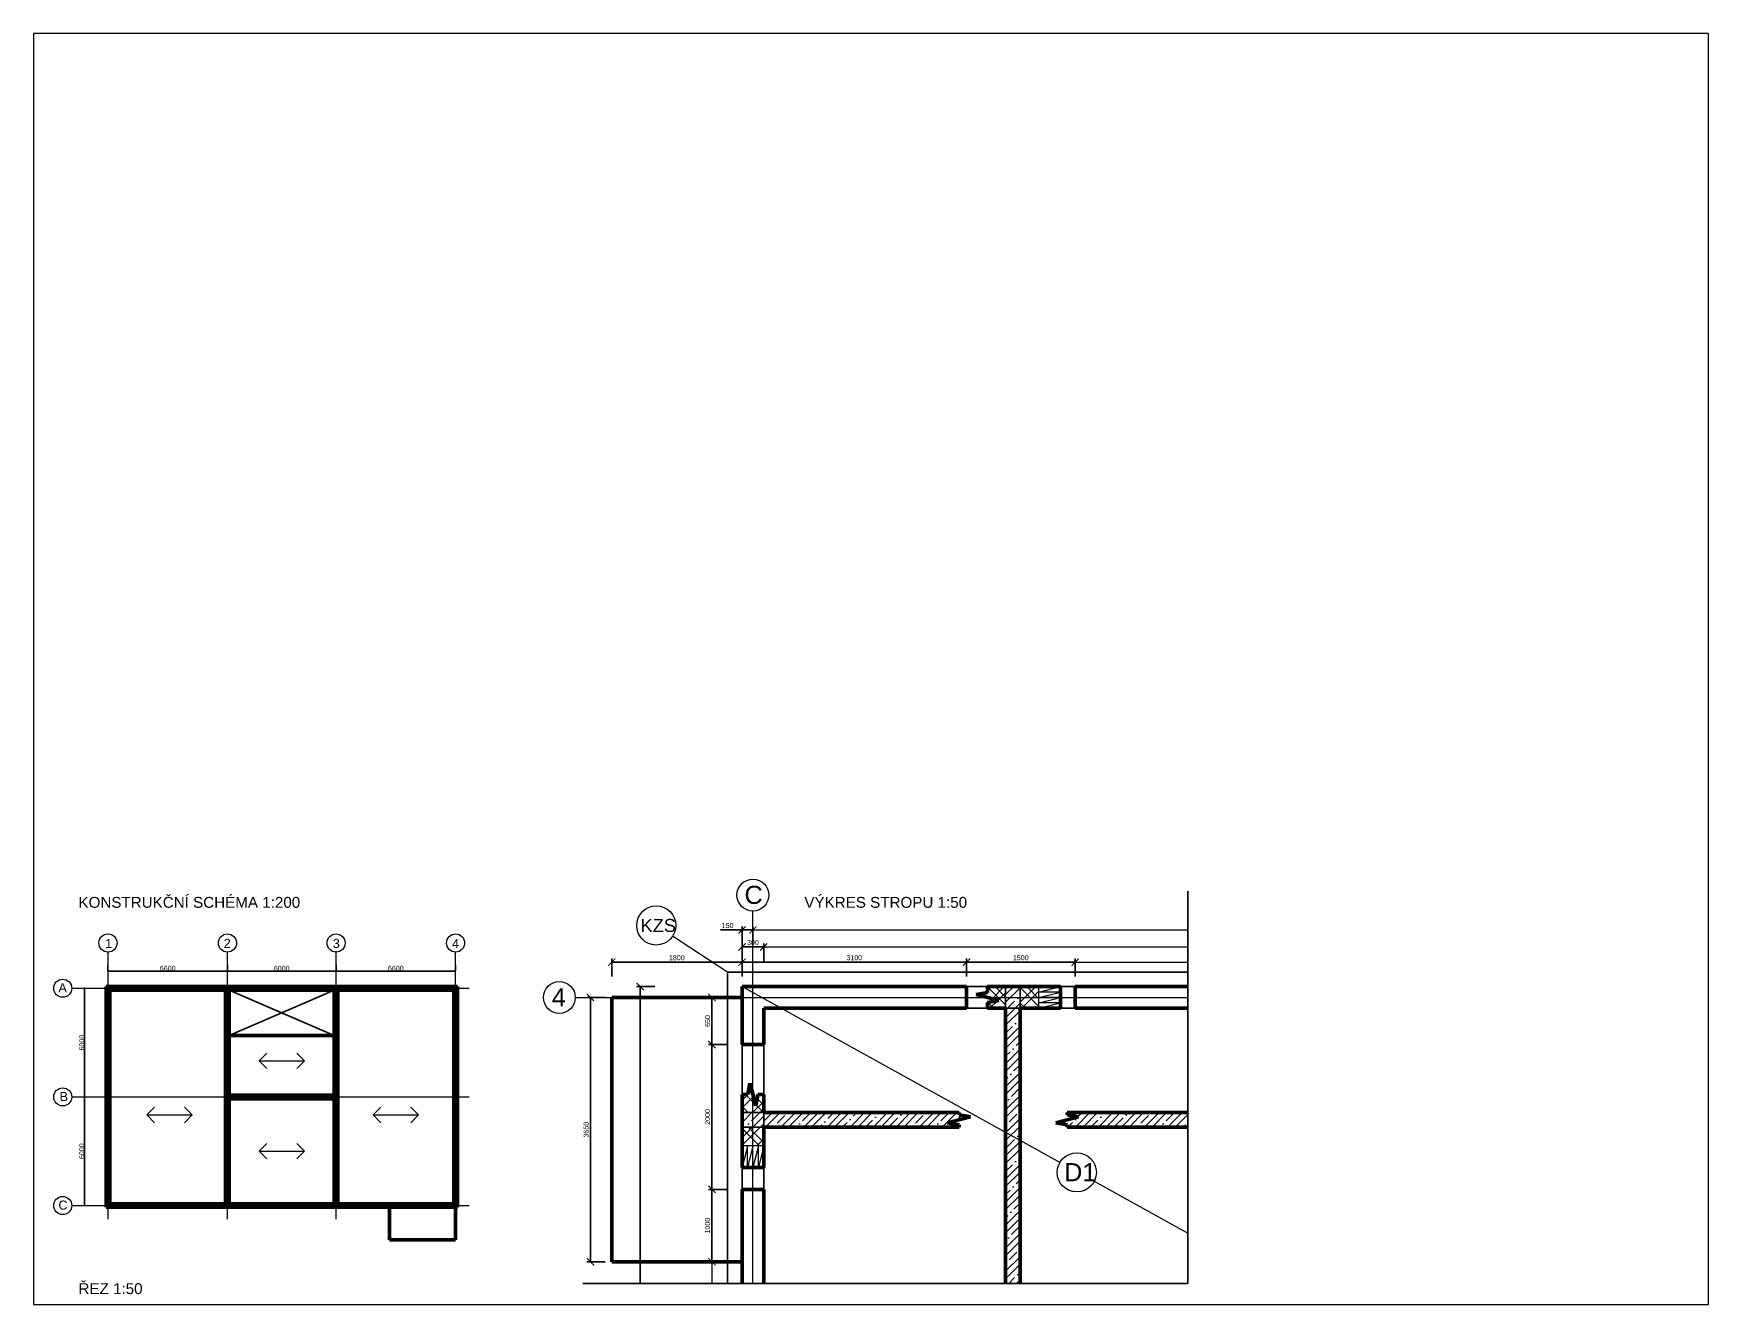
# Paper-space layout 'Layout2' of a CAD drawing. Header units: millimetres. Extents: x 26 to 231, y 20 to 176.
# The model-space entities are those that its viewports show. They can reach past a viewport. Long polylines and large blocks are cut down to what shows.
import ezdxf

# ---------------------------------------------------------------- set-up
doc = ezdxf.new("R2010")
doc.units = ezdxf.units.MM
doc.header["$LTSCALE"] = 200
doc.linetypes.add('DASHDOT', pattern=[1, 0.5, -0.25, 0, -0.25])
doc.linetypes.add('HIDDEN', pattern=[0.375, 0.25, -0.125])
for name, color, linetype, lineweight in [('00 kóty', 7, 'Continuous', 13), ('00 osy', 7, 'DASHDOT', 13), ('00 popis', 7, 'Continuous', 13), ('00 tenká plná', 7, 'Continuous', 13), ('00 zdivo', 7, 'Continuous', 50), ('00 šrafy', 7, 'Continuous', 13), ('01 tenká čerchovaná', 7, 'DASHDOT', 13), ('01 tlustá plná', 7, 'Continuous', 25), ('01 tlustá čárkovaná', 7, 'HIDDEN', 25), ('01 velmi tlustá plná', 7, 'Continuous', 50)]:
    doc.layers.add(name, color=color, linetype=linetype, lineweight=lineweight)
doc.styles.add('BETONOVÁ DESKA', font='arial.ttf', dxfattribs={"height": 250})
doc.styles.add('kota na stupne', font='arial.ttf', dxfattribs={"height": 70})
doc.styles.add('KOTY', font='arial.ttf', dxfattribs={"height": 400})
doc.styles.add('osy', font='arial.ttf', dxfattribs={"height": 500})
doc.styles.add('osy4', font='arial.ttf', dxfattribs={"height": 300})
doc.styles.add('style1', font='arial.ttf', dxfattribs={"height": 150})
doc.styles.add('style2', font='arial.ttf', dxfattribs={"height": 1e-05})
doc.dimstyles.new('konec', dxfattribs={"dimscale": 40, "dimtxt": 1, "dimasz": 2.5, "dimexe": 1.25, "dimexo": 0.0005, "dimtad": 1, "dimtxsty": 'style2', "dimblk1": 'ARCHTICK', "dimblk2": 'NONE', "dimsah": 1, "dimcen": 2.5, "dimadec": 0, "dimazin": 0, "dimtfac": 1, "dimtmove": 0, "dimatfit": 3, "dimfxl": 5, "dimfxlon": 1, "dimarcsym": 0})
doc.dimstyles.new('MOJE', dxfattribs={"dimtxt": 400, "dimasz": 2.5, "dimexe": 1.25, "dimexo": 300, "dimtad": 1, "dimtxsty": 'KOTY', "dimblk": 'ARCHTICK', "dimcen": 2.5, "dimadec": 0, "dimazin": 0, "dimtfac": 1, "dimtmove": 0, "dimatfit": 3, "dimfxl": 1, "dimarcsym": 0})
doc.dimstyles.new('osy 5', dxfattribs={"dimscale": 40, "dimtxt": 70, "dimasz": 2.5, "dimexe": 1.25, "dimexo": 0.0005, "dimtad": 1, "dimtxsty": 'kota na stupne', "dimblk": 'ARCHTICK', "dimcen": 2.5, "dimadec": 0, "dimazin": 0, "dimtfac": 1, "dimtmove": 0, "dimatfit": 3, "dimfxl": 5, "dimfxlon": 1, "dimarcsym": 0})
pattern_1 = [(45, (-805.96, -210.55), (-159.099, 159.099), [150, -60, 0, -60]), (45, (-700.96, -210.55), (-159.099, 159.099), []), (45, (-595.96, -210.55), (-159.099, 159.099), [])]

# ---------------------------------------------------------------- blocks, each defined once
blk = doc.blocks.new('_ArchTick')
at = {"color": 0, "linetype": 'ByBlock', "const_width": 0.15}
blk.add_lwpolyline([(-0.5, -0.5), (0.5, 0.5)], dxfattribs=at)
blk = doc.blocks.new('*D22')
at = {"layer": '00 kóty', "color": 0, "lineweight": -2, "transparency": 16777216}
for p, q in [((2616, 3526), (2614, 3526)), ((2615, 2026), (2615, 3526)), ((2616, 2026), (2614, 2026))]:
    blk.add_line(p, q, dxfattribs=at)
at = {"layer": 'Defpoints', "color": 0, "transparency": 16777216}
for p in [(2615, 3526), (2916, 3526), (2916, 2026)]:
    blk.add_point(p, dxfattribs=at)
at = {"layer": '00 kóty', "color": 0, "lineweight": -2, "transparency": 16777216, "xscale": 2.5, "yscale": 2.5, "zscale": 2.5}
for p, rotation in [((2615, 3526), 90), ((2615, 2026), 270)]:
    blk.add_blockref('_ArchTick', p, dxfattribs=dict(at, rotation=rotation))
at = {"layer": '00 kóty', "color": 0, "transparency": 16777216, "insert": (2579, 2776), "char_height": 70, "attachment_point": 5, "rotation": 90, "style": 'kota na stupne'}
blk.add_mtext('6000', dxfattribs=at)
blk = doc.blocks.new('*D23')
at = {"layer": '00 kóty', "color": 0, "lineweight": -2, "transparency": 16777216}
for p, q in [((2616, 5026), (2614, 5026)), ((2616, 3526), (2616, 5026)), ((2616, 3526), (2614, 3526))]:
    blk.add_line(p, q, dxfattribs=at)
at = {"layer": 'Defpoints', "color": 0, "transparency": 16777216}
for p in [(2616, 5026), (2916, 5026), (2916, 3526)]:
    blk.add_point(p, dxfattribs=at)
at = {"layer": '00 kóty', "color": 0, "lineweight": -2, "transparency": 16777216, "xscale": 2.5, "yscale": 2.5, "zscale": 2.5}
for p, rotation in [((2616, 5026), 90), ((2616, 3526), 270)]:
    blk.add_blockref('_ArchTick', p, dxfattribs=dict(at, rotation=rotation))
at = {"layer": '00 kóty', "color": 0, "transparency": 16777216, "insert": (2579, 4276), "char_height": 70, "attachment_point": 5, "rotation": 90, "style": 'kota na stupne'}
blk.add_mtext('6000', dxfattribs=at)
blk = doc.blocks.new('*D19')
at = {"layer": '00 kóty', "color": 0, "lineweight": -2, "transparency": 16777216}
for p, q in [((2941, 5351), (2941, 5266)), ((4591, 5351), (4591, 5266)), ((2941, 5264), (4591, 5264))]:
    blk.add_line(p, q, dxfattribs=at)
at = {"layer": 'Defpoints', "color": 0, "transparency": 16777216}
for p in [(4591, 5264), (2941, 5051), (4591, 5051)]:
    blk.add_point(p, dxfattribs=at)
at = {"layer": '00 kóty', "color": 0, "lineweight": -2, "transparency": 16777216, "xscale": 2.5, "yscale": 2.5, "zscale": 2.5, "rotation": 180}
blk.add_blockref('_ArchTick', (2941, 5264), dxfattribs=at)
at = {"layer": '00 kóty', "color": 0, "lineweight": -2, "transparency": 16777216, "xscale": 2.5, "yscale": 2.5, "zscale": 2.5}
blk.add_blockref('_ArchTick', (4591, 5264), dxfattribs=at)
at = {"layer": '00 kóty', "color": 0, "transparency": 16777216, "insert": (3766, 5301), "char_height": 70, "attachment_point": 5, "style": 'kota na stupne'}
blk.add_mtext('6600', dxfattribs=at)
blk = doc.blocks.new('*D20')
at = {"layer": '00 kóty', "color": 0, "lineweight": -2, "transparency": 16777216}
for p, q in [((4591, 5351), (4591, 5266)), ((6091, 5351), (6091, 5266)), ((4591, 5264), (6091, 5264))]:
    blk.add_line(p, q, dxfattribs=at)
at = {"layer": 'Defpoints', "color": 0, "transparency": 16777216}
for p in [(6091, 5264), (4591, 5051), (6091, 5051)]:
    blk.add_point(p, dxfattribs=at)
at = {"layer": '00 kóty', "color": 0, "lineweight": -2, "transparency": 16777216, "xscale": 2.5, "yscale": 2.5, "zscale": 2.5, "rotation": 180}
blk.add_blockref('_ArchTick', (4591, 5264), dxfattribs=at)
at = {"layer": '00 kóty', "color": 0, "lineweight": -2, "transparency": 16777216, "xscale": 2.5, "yscale": 2.5, "zscale": 2.5}
blk.add_blockref('_ArchTick', (6091, 5264), dxfattribs=at)
at = {"layer": '00 kóty', "color": 0, "transparency": 16777216, "insert": (5341, 5301), "char_height": 70, "attachment_point": 5, "style": 'kota na stupne'}
blk.add_mtext('6000', dxfattribs=at)
blk = doc.blocks.new('*D21')
at = {"layer": '00 kóty', "color": 0, "lineweight": -2, "transparency": 16777216}
for p, q in [((6091, 5351), (6091, 5266)), ((7741, 5351), (7741, 5266)), ((6091, 5264), (7741, 5264))]:
    blk.add_line(p, q, dxfattribs=at)
at = {"layer": 'Defpoints', "color": 0, "transparency": 16777216}
for p in [(7741, 5264), (6091, 5051), (7741, 5051)]:
    blk.add_point(p, dxfattribs=at)
at = {"layer": '00 kóty', "color": 0, "lineweight": -2, "transparency": 16777216, "xscale": 2.5, "yscale": 2.5, "zscale": 2.5, "rotation": 180}
blk.add_blockref('_ArchTick', (6091, 5264), dxfattribs=at)
at = {"layer": '00 kóty', "color": 0, "lineweight": -2, "transparency": 16777216, "xscale": 2.5, "yscale": 2.5, "zscale": 2.5}
blk.add_blockref('_ArchTick', (7741, 5264), dxfattribs=at)
at = {"layer": '00 kóty', "color": 0, "transparency": 16777216, "insert": (6916, 5301), "char_height": 70, "attachment_point": 5, "style": 'kota na stupne'}
blk.add_mtext('6600', dxfattribs=at)
blk = doc.blocks.new('*D24')
at = {"layer": '00 kóty', "color": 0, "lineweight": -2, "transparency": 16777216}
for p, q in [((11482, 4899), (11232, 4899)), ((11282, 4899), (11282, 4249)), ((11482, 4249), (11232, 4249))]:
    blk.add_line(p, q, dxfattribs=at)
at = {"layer": 'Defpoints', "color": 0, "transparency": 16777216}
for p in [(11697, 4899), (11282, 4249), (11697, 4249)]:
    blk.add_point(p, dxfattribs=at)
at = {"layer": '00 kóty', "color": 0, "lineweight": -2, "transparency": 16777216, "xscale": 100, "yscale": 100, "zscale": 100}
for p, rotation in [((11282, 4899), 90), ((11282, 4249), 270)]:
    blk.add_blockref('_ArchTick', p, dxfattribs=dict(at, rotation=rotation))
at = {"layer": '00 kóty', "color": 0, "transparency": 16777216, "insert": (11221, 4574), "char_height": 70, "attachment_point": 5, "rotation": 90, "style": 'kota na stupne'}
blk.add_mtext('650', dxfattribs=at)
blk = doc.blocks.new('*D25')
at = {"layer": '00 kóty', "color": 0, "lineweight": -2, "transparency": 16777216}
for p, q in [((11482, 4249), (11232, 4249)), ((11282, 4249), (11282, 2249)), ((11482, 2249), (11232, 2249))]:
    blk.add_line(p, q, dxfattribs=at)
at = {"layer": 'Defpoints', "color": 0, "transparency": 16777216}
for p in [(11697, 4249), (11282, 2249), (11697, 2249)]:
    blk.add_point(p, dxfattribs=at)
at = {"layer": '00 kóty', "color": 0, "lineweight": -2, "transparency": 16777216, "xscale": 100, "yscale": 100, "zscale": 100}
for p, rotation in [((11282, 4249), 90), ((11282, 2249), 270)]:
    blk.add_blockref('_ArchTick', p, dxfattribs=dict(at, rotation=rotation))
at = {"layer": '00 kóty', "color": 0, "transparency": 16777216, "insert": (11221, 3249), "char_height": 70, "attachment_point": 5, "rotation": 90, "style": 'kota na stupne'}
blk.add_mtext('2000', dxfattribs=at)
blk = doc.blocks.new('*D26')
at = {"layer": '00 kóty', "color": 0, "lineweight": -2, "transparency": 16777216}
for p, q in [((11482, 2249), (11232, 2249)), ((11282, 2249), (11282, 1249)), ((11482, 1249), (11232, 1249))]:
    blk.add_line(p, q, dxfattribs=at)
at = {"layer": 'Defpoints', "color": 0, "transparency": 16777216}
for p in [(11697, 2249), (11282, 1249), (11697, 1249)]:
    blk.add_point(p, dxfattribs=at)
at = {"layer": '00 kóty', "color": 0, "lineweight": -2, "transparency": 16777216, "xscale": 100, "yscale": 100, "zscale": 100}
for p, rotation in [((11282, 2249), 90), ((11282, 1249), 270)]:
    blk.add_blockref('_ArchTick', p, dxfattribs=dict(at, rotation=rotation))
at = {"layer": '00 kóty', "color": 0, "transparency": 16777216, "insert": (11221, 1749), "char_height": 70, "attachment_point": 5, "rotation": 90, "style": 'kota na stupne'}
blk.add_mtext('1000', dxfattribs=at)
blk = doc.blocks.new('*D27')
at = {"layer": '00 kóty', "color": 0, "lineweight": -2, "transparency": 16777216}
for p, q in [((9805, 4899), (9555, 4899)), ((9605, 4899), (9605, 1249)), ((9805, 1249), (9555, 1249))]:
    blk.add_line(p, q, dxfattribs=at)
at = {"layer": 'Defpoints', "color": 0, "transparency": 16777216}
for p in [(9897, 4899), (9605, 1249), (9897, 1249)]:
    blk.add_point(p, dxfattribs=at)
at = {"layer": '00 kóty', "color": 0, "lineweight": -2, "transparency": 16777216, "xscale": 100, "yscale": 100, "zscale": 100}
for p, rotation in [((9605, 4899), 90), ((9605, 1249), 270)]:
    blk.add_blockref('_ArchTick', p, dxfattribs=dict(at, rotation=rotation))
at = {"layer": '00 kóty', "color": 0, "transparency": 16777216, "insert": (9545, 3074), "char_height": 70, "attachment_point": 5, "rotation": 90, "style": 'kota na stupne'}
blk.add_mtext('3650', dxfattribs=at)
blk = doc.blocks.new('*D28')
at = {"layer": '00 kóty', "color": 0, "lineweight": -2, "transparency": 16777216}
for p, q in [((9897, 5187), (9897, 5437)), ((9897, 5387), (11697, 5387)), ((11697, 5187), (11697, 5437))]:
    blk.add_line(p, q, dxfattribs=at)
at = {"layer": 'Defpoints', "color": 0, "transparency": 16777216}
for p in [(11697, 5387), (9897, 4899), (11697, 4899)]:
    blk.add_point(p, dxfattribs=at)
at = {"layer": '00 kóty', "color": 0, "lineweight": -2, "transparency": 16777216, "xscale": 100, "yscale": 100, "zscale": 100, "rotation": 180}
blk.add_blockref('_ArchTick', (9897, 5387), dxfattribs=at)
at = {"layer": '00 kóty', "color": 0, "lineweight": -2, "transparency": 16777216, "xscale": 100, "yscale": 100, "zscale": 100}
blk.add_blockref('_ArchTick', (11697, 5387), dxfattribs=at)
at = {"layer": '00 kóty', "color": 0, "transparency": 16777216, "insert": (10797, 5448), "char_height": 70, "attachment_point": 5, "style": 'kota na stupne'}
blk.add_mtext('1800', dxfattribs=at)
blk = doc.blocks.new('*D30')
at = {"layer": '00 kóty', "color": 0, "lineweight": -2, "transparency": 16777216}
for p, q in [((11697, 5187), (11697, 5437)), ((11697, 5387), (14797, 5387)), ((14797, 5187), (14797, 5437))]:
    blk.add_line(p, q, dxfattribs=at)
at = {"layer": 'Defpoints', "color": 0, "transparency": 16777216}
for p in [(14797, 5387), (11697, 5049), (14797, 5049)]:
    blk.add_point(p, dxfattribs=at)
at = {"layer": '00 kóty', "color": 0, "lineweight": -2, "transparency": 16777216, "xscale": 100, "yscale": 100, "zscale": 100, "rotation": 180}
blk.add_blockref('_ArchTick', (11697, 5387), dxfattribs=at)
at = {"layer": '00 kóty', "color": 0, "lineweight": -2, "transparency": 16777216, "xscale": 100, "yscale": 100, "zscale": 100}
blk.add_blockref('_ArchTick', (14797, 5387), dxfattribs=at)
at = {"layer": '00 kóty', "color": 0, "transparency": 16777216, "insert": (13247, 5448), "char_height": 70, "attachment_point": 5, "style": 'kota na stupne'}
blk.add_mtext('3100', dxfattribs=at)
blk = doc.blocks.new('*D31')
at = {"layer": '00 kóty', "color": 0, "lineweight": -2, "transparency": 16777216}
for p, q in [((14797, 5187), (14797, 5437)), ((14797, 5387), (16297, 5387)), ((16297, 5187), (16297, 5437))]:
    blk.add_line(p, q, dxfattribs=at)
at = {"layer": 'Defpoints', "color": 0, "transparency": 16777216}
for p in [(16297, 5387), (14797, 5049), (16297, 5049)]:
    blk.add_point(p, dxfattribs=at)
at = {"layer": '00 kóty', "color": 0, "lineweight": -2, "transparency": 16777216, "xscale": 100, "yscale": 100, "zscale": 100, "rotation": 180}
blk.add_blockref('_ArchTick', (14797, 5387), dxfattribs=at)
at = {"layer": '00 kóty', "color": 0, "lineweight": -2, "transparency": 16777216, "xscale": 100, "yscale": 100, "zscale": 100}
blk.add_blockref('_ArchTick', (16297, 5387), dxfattribs=at)
at = {"layer": '00 kóty', "color": 0, "transparency": 16777216, "insert": (15547, 5448), "char_height": 70, "attachment_point": 5, "style": 'kota na stupne'}
blk.add_mtext('1500', dxfattribs=at)
blk = doc.blocks.new('*D32')
at = {"layer": '00 kóty', "color": 0, "lineweight": -2, "transparency": 16777216}
for p, q in [((10491, 5049), (10241, 5049)), ((10291, 5049), (10291, 949)), ((10491, 949), (10241, 949))]:
    blk.add_line(p, q, dxfattribs=at)
at = {"layer": 'Defpoints', "color": 0, "transparency": 16777216}
for p in [(11697, 5049), (10291, 949), (11697, 949)]:
    blk.add_point(p, dxfattribs=at)
at = {"layer": '00 kóty', "color": 0, "lineweight": -2, "transparency": 16777216, "xscale": 100, "yscale": 100, "zscale": 100, "rotation": 90}
blk.add_blockref('_ArchTick', (10291, 5049), dxfattribs=at)
at = {"layer": '00 kóty', "color": 0, "transparency": 16777216, "insert": (10266, 2999), "char_height": 0.00001, "attachment_point": 5, "rotation": 90, "style": 'style2'}
blk.add_mtext('4100', dxfattribs=at)
blk = doc.blocks.new('_None')
blk = doc.blocks.new('*D34')
at = {"layer": '00 kóty', "color": 0, "lineweight": -2, "transparency": 16777216}
for p, q in [((11697, 5396), (11697, 5646)), ((11697, 5596), (11997, 5596)), ((11997, 5396), (11997, 5646))]:
    blk.add_line(p, q, dxfattribs=at)
at = {"layer": 'Defpoints', "color": 0, "transparency": 16777216}
for p in [(11997, 5596), (11697, 5387), (11997, 5387)]:
    blk.add_point(p, dxfattribs=at)
at = {"layer": '00 kóty', "color": 0, "lineweight": -2, "transparency": 16777216, "xscale": 100, "yscale": 100, "zscale": 100, "rotation": 180}
blk.add_blockref('_ArchTick', (11697, 5596), dxfattribs=at)
at = {"layer": '00 kóty', "color": 0, "lineweight": -2, "transparency": 16777216, "xscale": 100, "yscale": 100, "zscale": 100}
blk.add_blockref('_ArchTick', (11997, 5596), dxfattribs=at)
at = {"layer": '00 kóty', "color": 0, "transparency": 16777216, "insert": (11847, 5657), "char_height": 70, "attachment_point": 5, "style": 'kota na stupne'}
blk.add_mtext('300', dxfattribs=at)
blk = doc.blocks.new('*D35')
at = {"layer": '00 kóty', "color": 0, "lineweight": -2, "transparency": 16777216}
for p, q in [((11697, 5831), (11399, 5831)), ((11697, 5631), (11697, 5881)), ((11847, 5831), (11697, 5831)), ((11847, 5631), (11847, 5881))]:
    blk.add_line(p, q, dxfattribs=at)
at = {"layer": 'Defpoints', "color": 0, "transparency": 16777216}
for p in [(11847, 5831), (11697, 5596), (11847, 5596)]:
    blk.add_point(p, dxfattribs=at)
at = {"layer": '00 kóty', "color": 0, "lineweight": -2, "transparency": 16777216, "xscale": 100, "yscale": 100, "zscale": 100, "rotation": 180}
blk.add_blockref('_ArchTick', (11697, 5831), dxfattribs=at)
at = {"layer": '00 kóty', "color": 0, "lineweight": -2, "transparency": 16777216, "xscale": 100, "yscale": 100, "zscale": 100}
blk.add_blockref('_ArchTick', (11847, 5831), dxfattribs=at)
at = {"layer": '00 kóty', "color": 0, "transparency": 16777216, "insert": (11498, 5892), "char_height": 70, "attachment_point": 5, "style": 'kota na stupne'}
blk.add_mtext('150', dxfattribs=at)

msp = doc.modelspace()

# ---------------------------------------------------------------- hatches: boundary and pattern name
at = {"layer": '00 šrafy'}
h = msp.add_hatch(dxfattribs=at)
h.set_pattern_fill('ZDIVO_PEV-VYS', color=256, scale=30, pattern_type=2)
h.set_pattern_definition([(45, (9632.62, 3501.8), (-159.099, 159.099), []), (45, (9737.62, 3501.8), (-159.099, 159.099), []), (315, (9632.62, 3501.8), (159.099, 159.099), []), (315, (9737.62, 3501.8), (159.099, 159.099), [])])
h.paths.add_polyline_path([(15244.883, 4856.857), (15087.314, 4829.073), (15087.314, 4749.073), (15337.314, 4749.073), (15337.314, 5049.073), (15087.314, 5049.073), (15087.314, 4969.073), (14929.745, 4941.289)])
h = msp.add_hatch(dxfattribs=at)
h.set_pattern_fill('BETON_ZB', color=256, scale=30, pattern_type=2)
h.set_pattern_definition([(45, (9341.6, 3501.8), (-159.099, 159.099), [150, -60, 0, -60]), (45, (9446.6, 3501.8), (-159.099, 159.099), []), (45, (9551.6, 3501.8), (-159.099, 159.099), [])])
h.paths.add_polyline_path([(15537.314, 949.073), (15337.314, 949.073), (15337.314, 4749.073), (15337.314, 5049.073), (15537.314, 5049.073), (15537.314, 4749.073)])
h = msp.add_hatch(dxfattribs=at)
h.set_pattern_fill('ZDIVO_PEV-VYS', color=256, scale=30, pattern_type=2)
h.set_pattern_definition([(45, (10388.63, 3501.8), (-159.099, 159.099), []), (45, (10493.63, 3501.8), (-159.099, 159.099), []), (315, (10388.63, 3501.8), (159.099, 159.099), []), (315, (10493.63, 3501.8), (159.099, 159.099), [])])
h.paths.add_polyline_path([(15797.314, 4749.073), (15537.314, 4749.073), (15537.314, 5049.073), (15797.314, 5049.073)])
h = msp.add_hatch(dxfattribs=at)
h.set_pattern_fill('ZDIVO_PEV-VYS', color=256, scale=30, angle=90, pattern_type=2)
h.set_pattern_definition([(135, (13244.59, -486.28), (-159.099, -159.099), []), (135, (13244.59, -381.28), (-159.099, -159.099), []), (45, (13244.59, -486.28), (-159.099, 159.099), []), (45, (13244.59, -381.28), (-159.099, 159.099), [])])
h.paths.add_polyline_path([(11889.53, 3401.504), (11917.314, 3559.073), (11997.314, 3559.073), (11997.314, 3309.073), (11697.314, 3309.073), (11697.314, 3559.073), (11777.314, 3559.073), (11805.098, 3716.642)])
h = msp.add_hatch(dxfattribs=at)
h.set_pattern_fill('BETON_ZB', color=256, scale=30, pattern_type=2)
h.set_pattern_definition(pattern_1)
h.paths.add_polyline_path([(11697.314, 3309.073), (11697.314, 3109.073), (11997.314, 3109.073), (11997.314, 3309.073)])
h = msp.add_hatch(dxfattribs=at)
h.set_pattern_fill('BETON_ZB', color=256, scale=30, pattern_type=2)
h.set_pattern_definition([(45, (-99.45, -210.55), (-159.099, 159.099), [150, -60, 0, -60]), (45, (5.55, -210.55), (-159.099, 159.099), []), (45, (110.55, -210.55), (-159.099, 159.099), [])])
h.paths.add_polyline_path([(14851.398, 3251.289), (14693.829, 3279.073), (14693.829, 3309.073), (11997.314, 3309.073), (11997.314, 3109.073), (14693.829, 3109.073), (14693.829, 3139.073), (14536.26, 3166.857)])
h = msp.add_hatch(dxfattribs=at)
h.set_pattern_fill('BETON_ZB', color=256, scale=30, pattern_type=2)
h.set_pattern_definition(pattern_1)
h.paths.add_polyline_path([(17854.168, 3109.073), (17854.168, 3309.073), (16187.314, 3309.073), (16187.314, 3279.073), (16344.883, 3251.289), (16029.745, 3166.857), (16187.314, 3139.073), (16187.314, 3109.073)])
h = msp.add_hatch(dxfattribs=at)
h.set_pattern_fill('ZDIVO_PEV-VYS', color=256, scale=30, angle=90, pattern_type=2)
h.set_pattern_definition([(135, (13244.59, 269.73), (-159.099, -159.099), []), (135, (13244.59, 374.73), (-159.099, -159.099), []), (45, (13244.59, 269.73), (-159.099, 159.099), []), (45, (13244.59, 374.73), (-159.099, 159.099), [])])
h.paths.add_polyline_path([(11997.314, 2849.073), (11997.314, 3109.073), (11697.314, 3109.073), (11697.314, 2849.073)])
h = msp.add_hatch(dxfattribs=at)
h.set_pattern_fill('ZDIVO_PEV-VYS', color=256, scale=30, pattern_type=2)
h.set_pattern_definition([(45, (-6374.54, -5659.98), (-159.099, 159.099), []), (45, (-6269.54, -5659.98), (-159.099, 159.099), []), (315, (-6374.54, -5659.98), (159.099, 159.099), []), (315, (-6269.54, -5659.98), (159.099, 159.099), [])])
h.paths.add_polyline_path([(5376.77, 647.684), (5384.554, 603.54), (5384.554, 340.114), (5294.365, 340.114)])
at = {"layer": '01 velmi tlustá plná', "true_color": 0x000000}
for points in [[(2941.5, 5051.088), (2916.5, 5051.088), (2916.5, 5001.088), (2941.5, 5001.088)], [(2941.5, 5001.088), (2916.5, 5001.088), (2916.5, 3526.088), (2941.5, 3526.088)], [(2966.5, 5051.088), (2941.5, 5051.088), (2941.5, 5001.088), (2966.5, 5001.088)], [(2966.5, 5001.088), (2941.5, 5001.088), (2941.5, 3526.088), (2966.5, 3526.088)], [(4591.5, 5051.088), (4566.5, 5051.088), (4566.5, 5001.088), (4591.5, 5001.088)], [(4591.5, 5001.088), (4566.5, 5001.088), (4566.5, 3526.088), (4591.5, 3526.088)], [(4616.5, 5051.088), (4591.5, 5051.088), (4591.5, 5001.088), (4616.5, 5001.088)], [(4616.5, 5001.088), (4591.5, 5001.088), (4591.5, 3526.088), (4616.5, 3526.088)], [(6091.5, 5051.088), (6066.5, 5051.088), (6066.5, 5001.088), (6091.5, 5001.088)], [(6066.5, 3526.088), (6091.5, 3526.088), (6091.5, 5001.088), (6066.5, 5001.088)], [(6116.5, 5051.088), (6091.5, 5051.088), (6091.5, 5001.088), (6116.5, 5001.088)], [(6091.5, 3526.088), (6116.5, 3526.088), (6116.5, 5001.088), (6091.5, 5001.088)], [(7741.5, 5051.088), (7716.5, 5051.088), (7716.5, 5001.088), (7741.5, 5001.088)], [(7741.5, 5001.088), (7716.5, 5001.088), (7716.5, 3526.088), (7741.5, 3526.088)], [(7741.5, 5001.088), (7766.5, 5001.088), (7766.5, 5051.088), (7741.5, 5051.088)], [(7766.5, 5001.088), (7741.5, 5001.088), (7741.5, 3526.088), (7766.5, 3526.088)], [(2941.5, 3526.088), (2916.5, 3526.088), (2916.5, 2051.088), (2941.5, 2051.088)], [(2966.5, 3526.088), (2941.5, 3526.088), (2941.5, 2051.088), (2966.5, 2051.088)], [(4566.5, 3051.088), (4566.5, 2026.088), (4591.5, 2026.088), (4591.5, 3526.088), (4566.5, 3526.088)], [(4616.5, 3501.088), (4616.5, 3526.088), (4591.5, 3526.088), (4591.5, 2026.088), (4616.5, 2026.088), (4616.5, 3001.088), (4616.5, 3051.088)], [(6091.5, 3526.088), (6066.5, 3526.088), (6066.5, 3501.088), (6066.5, 2051.088), (6066.5, 2026.088), (6091.5, 2026.088)], [(6116.5, 3526.088), (6091.5, 3526.088), (6091.5, 2026.088), (6116.5, 2026.088)], [(7741.5, 3526.088), (7716.5, 3526.088), (7716.5, 2051.088), (7741.5, 2051.088)], [(7766.5, 3526.088), (7741.5, 3526.088), (7741.5, 2051.088), (7766.5, 2051.088)], [(2941.5, 2051.088), (2916.5, 2051.088), (2916.5, 2026.088), (2941.5, 2026.088)], [(2941.5, 2026.088), (2916.5, 2026.088), (2916.5, 2001.088), (2941.5, 2001.088)], [(2966.5, 2051.088), (2941.5, 2051.088), (2941.5, 2026.088), (2966.5, 2026.088)], [(2941.5, 2001.088), (2966.5, 2001.088), (2966.5, 2026.088), (2941.5, 2026.088)], [(4591.5, 2026.088), (4566.5, 2026.088), (4566.5, 2001.088), (4591.5, 2001.088)], [(4616.5, 2026.088), (4591.5, 2026.088), (4591.5, 2001.088), (4616.5, 2001.088)], [(6091.5, 2026.088), (6066.5, 2026.088), (6066.5, 2001.088), (6091.5, 2001.088)], [(6116.5, 2026.088), (6091.5, 2026.088), (6091.5, 2001.088), (6116.5, 2001.088)], [(7741.5, 2051.088), (7716.5, 2051.088), (7716.5, 2026.088), (7741.5, 2026.088)], [(7741.5, 2026.088), (7716.5, 2026.088), (7716.5, 2001.088), (7741.5, 2001.088)], [(7766.5, 2051.088), (7741.5, 2051.088), (7741.5, 2026.088), (7766.5, 2026.088)], [(7766.5, 2026.088), (7741.5, 2026.088), (7741.5, 2001.088), (7766.5, 2001.088)]]:
    msp.add_hatch(color=18, dxfattribs=at).paths.add_polyline_path(points)

# ---------------------------------------------------------------- linework, layer by layer
at = {"layer": '00 kóty'}
for p, q in [((11847.314, 5831.132), (17854.168, 5831.132)), ((11997.314, 5596.472), (17854.168, 5596.472)), ((16297.314, 5387.478), (17854.168, 5387.478)), ((11281.993, 1249.073), (11281.993, 949.073))]:
    msp.add_line(p, q, dxfattribs=at)
at = {"layer": '00 osy', "ltscale": 3}
for p, q in [((11847.314, 949.073), (11847.314, 6092.823)), ((9394.465, 4899.073), (17854.168, 4899.073))]:
    msp.add_line(p, q, dxfattribs=at)
at = {"layer": '00 popis'}
for p, q in [((11497.314, 5249.073), (10738.73, 5745.301)), ((2966.5, 5001.088), (3791.5, 5001.088)), ((11697.314, 5049.073), (16088.761, 2621.574)), ((5029, 4025.776), (5135.066, 4131.842)), ((5029, 4025.776), (5654, 4025.776)), ((5029, 4025.776), (5135.066, 3919.71)), ((5654, 4025.776), (5547.934, 4131.842)), ((5654, 4025.776), (5547.934, 3919.71)), ((3479, 3276.088), (3585.066, 3382.154)), ((3479, 3276.088), (4104, 3276.088)), ((3479, 3276.088), (3585.066, 3170.022)), ((4104, 3276.088), (3997.934, 3382.154)), ((4104, 3276.088), (3997.934, 3170.022)), ((6603.687, 3276.088), (6709.753, 3382.154)), ((6603.687, 3276.088), (7228.687, 3276.088)), ((6603.687, 3276.088), (6709.753, 3170.022)), ((7228.687, 3276.088), (7122.621, 3382.154)), ((7228.687, 3276.088), (7122.621, 3170.022)), ((5029, 2776.088), (5135.066, 2882.154)), ((5029, 2776.088), (5654, 2776.088)), ((5029, 2776.088), (5135.066, 2670.022)), ((5654, 2776.088), (5547.934, 2882.154)), ((5654, 2776.088), (5547.934, 2670.022)), ((16516.894, 2384.912), (17854.168, 1645.695))]:
    msp.add_line(p, q, dxfattribs=at)
for centre, radius in [((11847.314, 6312.823), 220), ((10512.78, 5893.106), 270), ((2941.5, 5651.088), 125), ((4591.5, 5651.088), 125), ((6091.5, 5651.088), 125), ((7741.5, 5651.088), 125), ((2316.5, 5026.088), 125), ((9174.465, 4899.073), 220), ((2316.5, 3526.088), 125), ((16320.397, 2482.849), 270), ((2316.5, 2026.088), 125)]:
    msp.add_circle(centre, radius, dxfattribs=at)
at = {"layer": '00 tenká plná'}
for p, q in [((15797.314, 4974.073), (16097.314, 5049.073)), ((15797.314, 4749.073), (15797.314, 5049.073)), ((16097.314, 4974.073), (15797.314, 4974.073)), ((15797.314, 4899.073), (16097.314, 4974.073)), ((16097.314, 4899.073), (15797.314, 4899.073)), ((15797.314, 4824.073), (16097.314, 4899.073)), ((16097.314, 4749.073), (16097.314, 5049.073)), ((16097.314, 4824.073), (15797.314, 4824.073)), ((15797.314, 4749.073), (16097.314, 4824.073)), ((11772.314, 2849.073), (11697.314, 2549.073)), ((11997.314, 2849.073), (11697.314, 2849.073)), ((11772.314, 2549.073), (11772.314, 2849.073)), ((11847.314, 2849.073), (11772.314, 2549.073)), ((11847.314, 2549.073), (11847.314, 2849.073)), ((11922.314, 2849.073), (11847.314, 2549.073)), ((11922.314, 2549.073), (11922.314, 2849.073)), ((11997.314, 2849.073), (11922.314, 2549.073)), ((11997.314, 2549.073), (11697.314, 2549.073))]:
    msp.add_line(p, q, dxfattribs=at)
at = {"layer": '00 zdivo'}
for p, q in [((11697.314, 4899.073), (9897.314, 4899.073)), ((9897.314, 4899.073), (9897.314, 1249.073)), ((11697.314, 5049.073), (11697.314, 4249.073)), ((14797.314, 5049.073), (11697.314, 5049.073)), ((14797.314, 4749.073), (14797.314, 5049.073)), ((15087.314, 4969.073), (14929.745, 4941.289)), ((14929.745, 4941.289), (15244.883, 4856.857)), ((15166.099, 4877.965), (15008.529, 4920.181)), ((16097.314, 5049.073), (15087.314, 5049.073)), ((15087.314, 4969.073), (15087.314, 5049.073)), ((16097.314, 4749.073), (16097.314, 5049.073)), ((16297.314, 5049.073), (17854.168, 5049.073)), ((11997.314, 4249.073), (11997.314, 4749.073)), ((11997.314, 4749.073), (14797.314, 4749.073)), ((15087.314, 4829.073), (15244.883, 4856.857)), ((15087.314, 4749.073), (15087.314, 4829.073)), ((15337.314, 4749.073), (15087.314, 4749.073)), ((15337.314, 4749.073), (15337.314, 949.073)), ((15537.314, 949.073), (15537.314, 4749.073)), ((15537.314, 4749.073), (16097.314, 4749.073)), ((16297.314, 4749.073), (17854.168, 4749.073)), ((11697.314, 4249.073), (11997.314, 4249.073)), ((11777.314, 3559.073), (11805.098, 3716.642)), ((11805.098, 3716.642), (11889.53, 3401.504)), ((11697.314, 2549.073), (11697.314, 3559.073)), ((11777.314, 3559.073), (11697.314, 3559.073)), ((11868.422, 3480.288), (11826.206, 3637.858)), ((11917.314, 3559.073), (11889.53, 3401.504)), ((11997.314, 3559.073), (11917.314, 3559.073)), ((11997.314, 3309.073), (11997.314, 3559.073)), ((11997.314, 3309.073), (14693.829, 3309.073)), ((14851.398, 3251.289), (14536.26, 3166.857)), ((14693.829, 3309.073), (14693.829, 3279.073)), ((14693.829, 3279.073), (14851.398, 3251.289)), ((16344.883, 3251.289), (16029.745, 3166.857)), ((16187.314, 3309.073), (17854.168, 3309.073)), ((16187.314, 3309.073), (16187.314, 3279.073)), ((16187.314, 3279.073), (16344.883, 3251.289)), ((14693.829, 3109.073), (11997.314, 3109.073)), ((11997.314, 3109.073), (11997.314, 2549.073)), ((14693.829, 3139.073), (14536.26, 3166.857)), ((14693.829, 3139.073), (14693.829, 3109.073)), ((16187.314, 3139.073), (16029.745, 3166.857)), ((16187.314, 3139.073), (16187.314, 3109.073)), ((16187.314, 3109.073), (17854.168, 3109.073)), ((11997.314, 2549.073), (11697.314, 2549.073)), ((11697.314, 2249.073), (11997.314, 2249.073)), ((11697.314, 2249.073), (11697.314, 1249.073)), ((11997.314, 2249.073), (11997.314, 949.073)), ((6829, 1551.088), (6829, 2001.088)), ((7741.5, 2001.088), (7741.5, 1551.088)), ((7741.5, 1551.088), (6829, 1551.088)), ((9897.314, 1249.073), (11697.314, 1249.073)), ((11697.314, 1249.073), (11697.314, 949.073))]:
    msp.add_line(p, q, dxfattribs=at)
at = {"layer": '01 tenká čerchovaná'}
for p, q in [((2941.5, 5526.088), (2941.5, 1838.588)), ((4591.5, 1838.588), (4591.5, 5526.088)), ((6091.5, 1838.588), (6091.5, 5538.468)), ((7741.5, 1838.588), (7741.5, 5526.088)), ((2441.5, 5026.088), (7929, 5026.088)), ((2441.5, 3526.088), (7929, 3526.088)), ((2441.5, 2026.088), (7929, 2026.088))]:
    msp.add_line(p, q, dxfattribs=at)
at = {"layer": '01 tlustá plná'}
for p, q in [((17854.168, 6368.324), (17854.168, 949.073)), ((4616.5, 4376.088), (6066.5, 5001.088)), ((6066.5, 4376.088), (4616.5, 5001.088)), ((14797.314, 5049.073), (15087.314, 5049.073)), ((15337.314, 4749.073), (15337.314, 5049.073)), ((15537.314, 4749.073), (15537.314, 5049.073)), ((16097.314, 5049.073), (16297.314, 5049.073)), ((14797.314, 4749.073), (16297.314, 4749.073)), ((11697.314, 4249.073), (11697.314, 2249.073)), ((11997.314, 4249.073), (11997.314, 2249.073)), ((11997.314, 3309.073), (11697.314, 3309.073)), ((11997.314, 3109.073), (11697.314, 3109.073)), ((17854.168, 949.073), (9497.314, 949.073)), ((5292.337, 332.545), (5376.77, 647.684)), ((5404.554, 490.114), (5376.77, 647.684)), ((5384.554, -1109.886), (5384.554, 603.54))]:
    msp.add_line(p, q, dxfattribs=at)
at = {"layer": '01 tlustá čárkovaná', "ltscale": 10}
for q in [(17854.168, 5249.073), (11497.314, 949.073)]:
    msp.add_line((11497.314, 5249.073), q, dxfattribs=at)
at = {"layer": '01 velmi tlustá plná'}
for p, q in [((2916.5, 5051.088), (2916.5, 2001.088)), ((2916.5, 5051.088), (7766.5, 5051.088)), ((7766.5, 5001.088), (2916.5, 5001.088)), ((2966.5, 5051.088), (2966.5, 3951.088)), ((2966.5, 5001.088), (2966.5, 2001.088)), ((4566.5, 3051.088), (4566.5, 5051.088)), ((4616.5, 3501.088), (4616.5, 5051.088)), ((6066.5, 3501.088), (6066.5, 5051.088)), ((6116.5, 4126.088), (6116.5, 5051.088)), ((6116.5, 3051.088), (6116.5, 5001.088)), ((7716.5, 3526.088), (7716.5, 5051.088)), ((7766.5, 2001.088), (7766.5, 5051.088)), ((16297.314, 5049.073), (16297.314, 4749.073)), ((4616.5, 4376.088), (6066.5, 4376.088)), ((7716.5, 3401.088), (7716.5, 3901.088)), ((4566.5, 2001.088), (4566.5, 3526.088)), ((4616.5, 3551.088), (6066.5, 3551.088)), ((4616.5, 3051.088), (4616.5, 3501.088)), ((4616.5, 3501.088), (6066.5, 3501.088)), ((6066.5, 2051.088), (6066.5, 3501.088)), ((6116.5, 2001.088), (6116.5, 3526.088)), ((7716.5, 2001.088), (7716.5, 3526.088)), ((7716.5, 3051.088), (7716.5, 3526.088)), ((4616.5, 3051.088), (4616.5, 3001.088)), ((4616.5, 2001.088), (4616.5, 3001.088)), ((6066.5, 2001.088), (6066.5, 2651.088)), ((2916.5, 2051.088), (4566.5, 2051.088)), ((2916.5, 2001.088), (3141.5, 2001.088)), ((2941.5, 2001.088), (7766.5, 2001.088)), ((2966.5, 2051.088), (3141.5, 2051.088)), ((3491.5, 2051.088), (3666.5, 2051.088)), ((3491.5, 2001.088), (3891.5, 2001.088)), ((3716.5, 2051.088), (3891.5, 2051.088)), ((4616.5, 2051.088), (5441.5, 2051.088)), ((4616.5, 2051.088), (6066.5, 2051.088)), ((6116.5, 2051.088), (6966.5, 2051.088)), ((6966.5, 2051.088), (7766.5, 2051.088))]:
    msp.add_line(p, q, dxfattribs=at)

# ---------------------------------------------------------------- texts
at = {"layer": '00 popis', "attachment_point": 1}
for s, width, gutter_width, heights, insert, char_height, style in [('KONSTRUKČNÍ SCHÉMA 1:200', 6210.84298, 2000, [361.136], (2533.797, 6287.324), 150, 'style1'), ('C', 288.70459, 1000, [0], (11730.755, 6440.707), 250, 'osy4'), ('VÝKRES STROPU 1:50', 6210.84298, 2000, [361.136], (12558.009, 6287.324), 150, 'style1'), ('KZS', 288.70459, 1000, [0], (10295.434, 5983.341), 180, 'BETONOVÁ DESKA'), ('1', 75, 375, [0], (2902.817, 5707.172), 125, 'osy'), ('2', 75, 375, [0], (4539.722, 5708.553), 125, 'osy'), ('3', 75, 375, [0], (6045.926, 5707.863), 125, 'osy'), ('4', 75, 375, [0], (7692.658, 5705.564), 125, 'osy'), ('A', 75, 375, [0], (2256.984, 5094.217), 125, 'osy'), ('4', 288.70459, 1000, [0], (9069.795, 5026.957), 250, 'osy4'), ('B', 75, 375, [0], (2273.37, 3592.882), 125, 'osy'), ('D1', 288.70459, 1000, [0], (16144.856, 2611.674), 250, 'BETONOVÁ DESKA'), ('C', 75, 375, [0], (2256.984, 2094.217), 125, 'osy'), ('ččš', 1809.11729, 0.00005, [0], (2611.203, 1391.884), 0.00001, 'style2'), ('čez', 1494.84611, 0.00005, [0], (2611.203, 1391.884), 0.00001, 'style2'), ('ŘEZ 1:50', 2371.66877, 2000, [789.992], (2533.797, 953.262), 150, 'style1')]:
    msp.add_mtext_dynamic_manual_height_columns(s, width=width, gutter_width=gutter_width, heights=heights, dxfattribs=dict(at, insert=insert, char_height=char_height, style=style))

# ---------------------------------------------------------------- dimensions: what is measured, and where the dimension line sits
at = {"layer": '00 kóty'}
dim = msp.add_linear_dim(base=(11847.314, 5831.132), p1=(11697.314, 5596.472), p2=(11847.314, 5596.472), dimstyle='osy 5', dxfattribs=at)
dim.commit()
dim.dimension.update_dxf_attribs({"geometry": '*D35', "text_midpoint": (11498.399, 5831.132), "dimtype": 160})
for base, p1, p2, picture, middle in [((11997.314, 5596.472), (11697.314, 5387.478), (11997.314, 5387.478), '*D34', (11847.314, 5657.236)), ((11697.314, 5387.478), (9897.314, 4899.073), (11697.314, 4899.073), '*D28', (10797.314, 5448.218)), ((14797.314, 5387.478), (11697.314, 5049.073), (14797.314, 5049.073), '*D30', (13247.314, 5448.242))]:
    dim = msp.add_linear_dim(base=base, p1=p1, p2=p2, dimstyle='osy 5', dxfattribs=at)
    dim.commit()
    dim.dimension.update_dxf_attribs({"geometry": picture, "text_midpoint": middle})
for base, p1, p2, text, override, picture, middle in [((4591.5, 5264.488), (2941.5, 5051.088), (4591.5, 5051.088), '6600', {"dimtxsty": 'kota na stupne'}, '*D19', (3766.5, 5300.853)), ((6091.5, 5264.488), (4591.5, 5051.088), (6091.5, 5051.088), '6000', {"dimtxsty": 'kota na stupne', "dimtmove": 1}, '*D20', (5341.5, 5300.853)), ((7741.5, 5264.488), (6091.5, 5051.088), (7741.5, 5051.088), '6600', {"dimtxsty": 'kota na stupne', "dimtmove": 1}, '*D21', (6916.5, 5300.853))]:
    dim = msp.add_linear_dim(base=base, p1=p1, p2=p2, text=text, dimstyle='MOJE', override=override, dxfattribs=at)
    dim.commit()
    dim.dimension.update_dxf_attribs({"geometry": picture, "text_midpoint": middle})
dim = msp.add_linear_dim(base=(16297.314, 5387.478), p1=(14797.314, 5049.073), p2=(16297.314, 5049.073), dimstyle='osy 5', override={"dimtmove": 1}, dxfattribs=at)
dim.commit()
dim.dimension.update_dxf_attribs({"geometry": '*D31', "text_midpoint": (15547.314, 5448.218)})
for base, p1, p2, dimstyle, picture, middle in [((10290.857, 949.073), (11697.314, 5049.073), (11697.314, 949.073), 'konec', '*D32', (10265.857, 2999.073)), ((9605.482, 1249.073), (9897.314, 4899.073), (9897.314, 1249.073), 'osy 5', '*D27', (9544.718, 3074.073)), ((11281.993, 4249.073), (11697.314, 4899.073), (11697.314, 4249.073), 'osy 5', '*D24', (11221.253, 4574.073))]:
    dim = msp.add_linear_dim(base=base, p1=p1, p2=p2, angle=90, dimstyle=dimstyle, dxfattribs=at)
    dim.commit()
    dim.dimension.update_dxf_attribs({"geometry": picture, "text_midpoint": middle})
for base, p1, p2, picture, middle in [((2615.61, 5026.088), (2916.5, 3526.088), (2916.5, 5026.088), '*D23', (2579.245, 4276.088)), ((2615.298, 3526.088), (2916.5, 2026.088), (2916.5, 3526.088), '*D22', (2578.933, 2776.088))]:
    dim = msp.add_linear_dim(base=base, p1=p1, p2=p2, angle=90, text='6000', dimstyle='MOJE', override={"dimtxsty": 'kota na stupne'}, dxfattribs=at)
    dim.commit()
    dim.dimension.update_dxf_attribs({"geometry": picture, "text_midpoint": middle})
for base, p1, p2, picture, middle in [((11281.993, 2249.073), (11697.314, 4249.073), (11697.314, 2249.073), '*D25', (11221.253, 3249.073)), ((11281.993, 1249.073), (11697.314, 2249.073), (11697.314, 1249.073), '*D26', (11221.253, 1749.073))]:
    dim = msp.add_linear_dim(base=base, p1=p1, p2=p2, angle=90, dimstyle='osy 5', override={"dimtmove": 1}, dxfattribs=at)
    dim.commit()
    dim.dimension.update_dxf_attribs({"geometry": picture, "text_midpoint": middle})

psp = doc.layouts.new('Layout2')

# ---------------------------------------------------------------- viewports
at = {"layer": '0'}
psp.add_viewport(center=(128.5, 97.5), size=(205.6, 156), view_center_point=(13478.17, 9434.619), view_height=17550.5377, dxfattribs=at)

doc.saveas('drawing.dxf')
